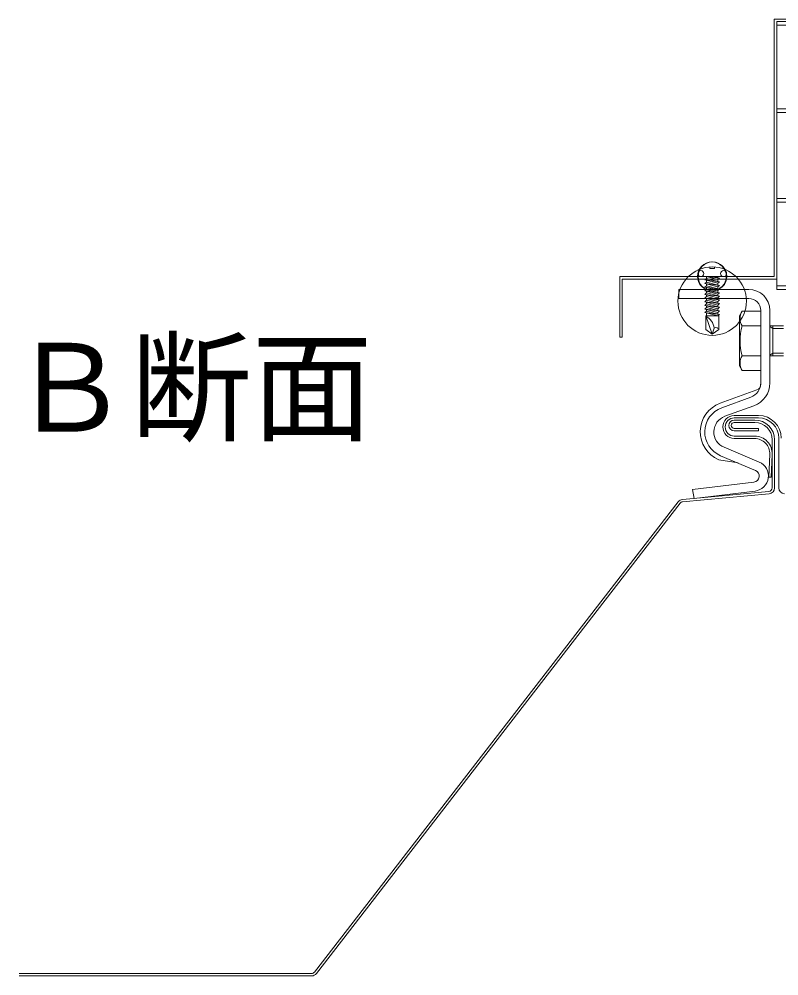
# Model space of a CAD drawing. Units: millimetres, scale not verified. Extents: x -3947 to 3947, y -2774 to 2774.
# Drawn here: x -3286.8 to -3036.1, y -1291.9 to -976.1 of the extents above; entities that cross this region are included whole.
import ezdxf
from ezdxf.enums import TextEntityAlignment as Align

# ---------------------------------------------------------------- set-up
doc = ezdxf.new("R2010")
doc.units = ezdxf.units.MM
doc.header["$LTSCALE"] = 2
doc.linetypes.add('USER1', pattern=[19.05, 12.7, -6.35])
for name, color, linetype, lineweight in [('0-3_MOJI', 7, 'Continuous', 18), ('0-6_KANAMONO', 4, 'Continuous', 18), ('0-7_KANAMONO_SCREW', 4, 'Continuous', 18), ('0-9_buhin', 2, 'Continuous', 18)]:
    doc.layers.add(name, color=color, linetype=linetype, lineweight=lineweight)
doc.styles.add('ＭＳ ゴシック', font='')
doc.styles.get('ＭＳ ゴシック').set_extended_font_data('MS Gothic')

# ---------------------------------------------------------------- blocks, each defined once
blk = doc.blocks.new('sd-n19')
at = {"layer": '0-7_KANAMONO_SCREW'}
for p, q in [((-3.75, 0), (3.75, 0)), ((-2.4, -0.5), (1.6, 0)), ((-1.9, -1), (2.009, 0)), ((-1.9, 0), (-1.9, -0.372)), ((-2.4, -1.7), (1.9, -0.6)), ((-2.4, -1.7), (2.4, -1.1)), ((-1.9, -2.2), (-2.4, -1.7)), ((-2.4, -2.9), (1.9, -1.8)), ((-2.4, -2.9), (2.4, -2.3)), ((-1.9, -3.4), (-2.4, -2.9)), ((-2.4, -4.1), (1.9, -3)), ((-1.9, -1), (-1.9, -1.572)), ((-1.9, -2.2), (2.4, -1.1)), ((-1.9, -2.2), (-1.9, -2.772)), ((-1.9, -3.4), (2.4, -2.3)), ((1.9, -0.028), (1.9, -0.6)), ((2.4, -1.1), (1.9, -0.6)), ((1.9, -1.228), (1.9, -1.8)), ((2.4, -2.3), (1.9, -1.8)), ((1.9, -2.428), (1.9, -3)), ((2.4, -3.5), (1.9, -3)), ((-2.4, -4.1), (2.4, -3.5)), ((-1.9, -4.6), (-2.4, -4.1)), ((-2.4, -5.3), (1.9, -4.2)), ((-2.4, -5.3), (2.4, -4.7)), ((-1.9, -5.8), (-2.4, -5.3)), ((-2.4, -6.5), (1.9, -5.4)), ((-2.4, -6.5), (2.4, -5.9)), ((-1.9, -3.4), (-1.9, -3.972)), ((-1.9, -4.6), (2.4, -3.5)), ((-1.9, -4.6), (-1.9, -5.172)), ((-1.9, -5.8), (2.4, -4.7)), ((-1.9, -5.8), (-1.9, -6.372)), ((-1.9, -7), (2.4, -5.9)), ((1.9, -3.628), (1.9, -4.2)), ((2.4, -4.7), (1.9, -4.2)), ((1.9, -4.828), (1.9, -5.4)), ((2.4, -5.9), (1.9, -5.4)), ((1.9, -6.028), (1.9, -6.6)), ((-1.9, -7), (-2.4, -6.5)), ((-2.4, -7.7), (1.9, -6.6)), ((-2.4, -7.7), (2.4, -7.1)), ((-1.9, -8.2), (-2.4, -7.7)), ((-2.4, -8.9), (1.9, -7.8)), ((-2.4, -8.9), (2.4, -8.3)), ((-1.9, -9.4), (-2.4, -8.9)), ((-2.4, -10.1), (1.9, -9)), ((-1.9, -7), (-1.9, -7.572)), ((-1.9, -8.2), (2.4, -7.1)), ((-1.9, -8.2), (-1.9, -8.772)), ((-1.9, -9.4), (2.4, -8.3)), ((-1.9, -9.4), (-1.9, -9.972)), ((2.4, -7.1), (1.9, -6.6)), ((1.9, -7.228), (1.9, -7.8)), ((2.4, -8.3), (1.9, -7.8)), ((1.9, -8.428), (1.9, -9)), ((2.4, -9.5), (1.9, -9)), ((-2.4, -10.1), (2.4, -9.5)), ((-1.9, -10.6), (-2.4, -10.1)), ((-2.4, -11.3), (1.9, -10.2)), ((-2.4, -11.3), (2.4, -10.7)), ((-1.9, -11.8), (-2.4, -11.3)), ((-2.4, -12.5), (1.9, -11.4)), ((-2.4, -12.5), (2.4, -11.9)), ((-1.9, -13), (-2.4, -12.5)), ((-1.9, -10.6), (2.4, -9.5)), ((-1.9, -10.6), (-1.9, -11.172)), ((-1.9, -11.8), (2.4, -10.7)), ((-1.9, -11.8), (-1.9, -12.372)), ((-1.9, -13), (2.4, -11.9)), ((1.9, -9.628), (1.9, -10.2)), ((2.4, -10.7), (1.9, -10.2)), ((1.9, -10.828), (1.9, -11.4)), ((2.4, -11.9), (1.9, -11.4)), ((1.9, -12.028), (1.9, -13)), ((2.15, -13), (-2.15, -13)), ((-2.15, -17.495), (-2.15, -13)), ((0, -19), (2.15, -13)), ((2.15, -17.495), (2.15, -13)), ((0, -19), (-2.15, -17.495)), ((0, -19), (-0.635, -16.995)), ((0, -19), (2.15, -17.495))]:
    blk.add_line(p, q, dxfattribs=at)
for points in [[(0.75, 3.175), (0.75, 2.675), (-0.75, 2.675), (-0.75, 3.175)], [(-1.9, -1), (-2.4, -0.5), (-0.445, 0)]]:
    blk.add_lwpolyline(points, dxfattribs=at)
for centre, radius in [((0, -8.096), 11.296), ((0, -8.096), 11.296), ((-0.091, 0.076), 4.75), ((0.091, 0.076), 4.75), ((-3.75, 1), 1), ((3.75, 1), 1)]:
    blk.add_circle(centre, radius, dxfattribs=at)
for centre, radius, start, end in [((4.694, -17.742), 5.381, 118.2142, 172.01632), ((-1.206, -17.809), 0.995, 54.94761, 161.58289)]:
    blk.add_arc(centre, radius, start, end, dxfattribs=at)

msp = doc.modelspace()

# ---------------------------------------------------------------- linework, layer by layer
at = {"layer": '0-6_KANAMONO'}
for p, q in [((-3036.82, -976.893), (-786.82, -976.893)), ((-3036.82, -1065.293), (-3036.82, -976.893)), ((-3036.82, -978.093), (-786.82, -978.093)), ((-3036.82, -1064.093), (-786.82, -1064.093)), ((-3036.82, -1065.293), (-786.82, -1065.293)), ((-3069.077, -1068.293), (-3046.077, -1068.293)), ((-3042.077, -1072.293), (-3042.077, -1096.191)), ((-3039.077, -1096.191), (-3039.077, -1072.293)), ((-3043.393, -1098.505), (-3055.497, -1102.911)), ((-3045.367, -1100.889), (-3054.984, -1104.39)), ((-3053.958, -1107.209), (-3044.34, -1103.708)), ((-3042.64, -1122.308), (-3054.207, -1117.448)), ((-3055.369, -1120.214), (-3043.802, -1125.074)), ((-3055.95, -1121.527), (-3049.586, -1122.574))]:
    msp.add_line(p, q, dxfattribs=at)
at = {"layer": '0-6_KANAMONO', "linetype": 'USER1'}
for p, q in [((-3036.82, -1005.693), (-786.82, -1005.693)), ((-3036.82, -1006.893), (-786.82, -1006.893)), ((-3036.82, -1035.293), (-786.82, -1035.293)), ((-3036.82, -1036.493), (-786.82, -1036.493))]:
    msp.add_line(p, q, dxfattribs=at)
at = {"layer": '0-6_KANAMONO'}
msp.add_lwpolyline([(-3088.62, -1061.093), (-3037.62, -1061.093), (-3037.62, -976.093), (-2976.62, -976.093), (-2976.62, -976.893), (-3036.82, -976.893), (-3036.82, -1061.893), (-3087.82, -1061.893), (-3087.82, -1081.093), (-3088.62, -1081.093)], close=True, dxfattribs=at)
for points in [[(-3046.077, -1065.293), (-3069.077, -1065.293), (-3069.077, -1068.293)], [(-3044.338, -1128.903), (-3064.577, -1131.335), (-3064.042, -1134.293), (-3043.98, -1131.882)]]:
    msp.add_lwpolyline(points, dxfattribs=at)
for centre, radius, start, end in [((-3046.077, -1072.293), 7, 0, 90), ((-3046.077, -1072.293), 4, 0, 90), ((-3047.077, -1096.191), 5, 290, 0), ((-3047.077, -1096.191), 8, 290, 0), ((-3044.077, -1096.626), 2, 290, 360), ((-3052.077, -1112.308), 10, 110, 247.20978), ((-3052.077, -1112.377), 8.5, 110, 247.20978), ((-3052.077, -1112.377), 5.5, 110, 247.20978), ((-3044.577, -1126.918), 5, 276.85228, 67.20978), ((-3044.577, -1126.918), 2, 276.85228, 67.20978)]:
    msp.add_arc(centre, radius, start, end, dxfattribs=at)
at = {"layer": '0-7_KANAMONO_SCREW'}
for p, q in [((-3049.077, -1074.043), (-3048.173, -1072.478)), ((-3048.173, -1072.478), (-3042.077, -1072.478)), ((-3042.077, -1072.478), (-3042.077, -1092.108)), ((-3049.077, -1074.043), (-3049.077, -1090.543)), ((-3048.173, -1077.385), (-3042.077, -1077.385)), ((-3039.077, -1077.293), (-3034.564, -1077.293)), ((-3039.077, -1077.615), (-3038.077, -1078.193)), ((-3038.077, -1077.293), (-3038.077, -1087.293)), ((-3038.077, -1078.193), (-3034.564, -1078.193)), ((-3039.077, -1086.97), (-3038.077, -1086.393)), ((-3038.077, -1086.393), (-3034.564, -1086.393)), ((-3048.173, -1087.2), (-3042.077, -1087.2)), ((-3039.077, -1087.293), (-3034.564, -1087.293)), ((-3049.077, -1090.543), (-3048.173, -1092.108)), ((-3048.173, -1092.108), (-3042.077, -1092.108))]:
    msp.add_line(p, q, dxfattribs=at)
for centre, radius, start, end in [((-3044.587, -1074.931), 4.345, 145.61575, 214.38425), ((-3032.691, -1082.293), 16.241, 162.41205, 197.58795), ((-3044.587, -1089.654), 4.345, 145.61575, 214.38425)]:
    msp.add_arc(centre, radius, start, end, dxfattribs=at)
at = {"layer": '0-9_buhin'}
for p, q in [((-3050.82, -1106.931), (-3042.82, -1106.931)), ((-3042.82, -1107.731), (-3050.82, -1107.731)), ((-3050.82, -1108.431), (-3044.02, -1108.431)), ((-3044.02, -1109.231), (-3050.82, -1109.231)), ((-3036.12, -1130.836), (-3036.12, -1114.431)), ((-3038.32, -1130.836), (-3038.32, -1114.931)), ((-3037.52, -1114.931), (-3037.52, -1130.836)), ((-3067.953, -1134.652), (-3039.411, -1132.031)), ((-3039.338, -1132.828), (-3067.88, -1135.448)), ((-3189.353, -1290.665), (-3069.353, -1135.42)), ((-3068.72, -1135.909), (-3188.72, -1291.154)), ((-3286.82, -1291.131), (-3190.302, -1291.131)), ((-3190.302, -1291.931), (-3286.82, -1291.931))]:
    msp.add_line(p, q, dxfattribs=at)
for points in [[(-3050.82, -1111.231), (-3042.82, -1111.231), (-3042.82, -1112.031), (-3050.82, -1112.031)], [(-3050.82, -1113.731), (-3049.784, -1113.731), (-3044.12, -1113.731)], [(-3044.12, -1114.531), (-3049.784, -1114.531), (-3050.82, -1114.531)], [(-3038.326, -1119.789), (-3038.661, -1127.329), (-3039.46, -1127.294), (-3039.125, -1119.753)]]:
    msp.add_lwpolyline(points, dxfattribs=at)
for centre, radius, start, end in [((-3050.82, -1110.731), 3.8, 90, 270), ((-3050.82, -1110.731), 3, 90, 270), ((-3050.82, -1110.231), 1.8, 90, 270), ((-3044.02, -1114.931), 6.5, 0, 90), ((-3042.82, -1114.431), 7.5, 0, 90), ((-3042.82, -1114.431), 6.7, 360, 90), ((-3050.82, -1110.231), 1, 90, 270), ((-3044.02, -1114.931), 5.7, 360, 90), ((-3044.12, -1119.531), 5.8, 357.45645, 90), ((-3044.12, -1119.531), 5, 357.45645, 90), ((-3039.52, -1130.836), 1.2, 275.24524, 0), ((-3039.52, -1130.836), 2, 275.24524, 0), ((-3034.12, -1130.836), 2, 180, 264.75476), ((-3067.771, -1136.643), 2, 95.24524, 142.297), ((-3067.771, -1136.643), 1.2, 95.24524, 142.297), ((-3190.302, -1289.931), 1.2, 270, 322.297), ((-3190.302, -1289.931), 2, 270, 322.297)]:
    msp.add_arc(centre, radius, start, end, dxfattribs=at)

# ---------------------------------------------------------------- block references
at = {"layer": '0-7_KANAMONO_SCREW', "xscale": -1}
msp.add_blockref('sd-n19', (-3058.12, -1061.093), dxfattribs=at)

# ---------------------------------------------------------------- texts
at = {"layer": '0-3_MOJI', "style": 'ＭＳ ゴシック'}
msp.add_text('Ｂ断面', height=29.33, dxfattribs=at).set_placement((-3290.129, -1121.111), align=Align.BOTTOM_LEFT)

doc.saveas('drawing.dxf')
